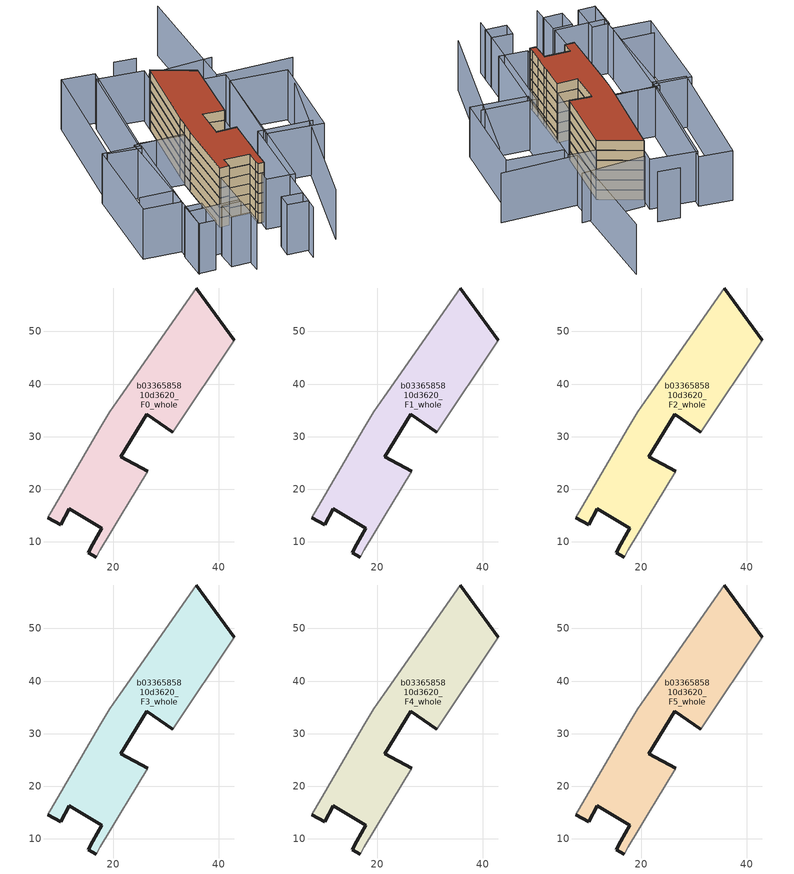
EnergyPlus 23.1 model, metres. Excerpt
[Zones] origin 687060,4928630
b0336585810d3620_F0_whole
 floor ground (EU_floor_Construction): 22.74,17.13 26.51,23.39 21.42,26.16 26.32,34.27 31.29,30.85 42.93,48.26 35.74,58.24 21.28,37.61 19.28,34.75 17.3,31.38 7.54,14.63 9.97,13.3 11.6,16.28 17.75,12.64 16.1,9.53 15.25,8 16.72,7.15 17.52,8.54 19.35,11.69 21.68,15.43 z0
 wall outside (EU_wall_Construction): 31.29,30.85 26.32,34.27 21.42,26.16 26.51,23.39 / 16.72,7.15 15.25,8 16.1,9.53 17.75,12.64 11.6,16.28 9.97,13.3 7.54,14.63 / 35.74,58.24 42.93,48.26 z0:3
 wall adiabatic (EU_wall_Construction): 26.51,23.39 22.74,17.13 21.68,15.43 19.35,11.69 17.52,8.54 16.72,7.15 / 7.54,14.63 17.3,31.38 19.28,34.75 21.28,37.61 35.74,58.24 / 42.93,48.26 31.29,30.85 z0:3
b0336585810d3620_F1_whole
 floor to b0336585810d3620_F0_whole (EU_floor_Construction): 22.74,17.13 26.51,23.39 21.42,26.16 26.32,34.27 31.29,30.85 42.93,48.26 35.74,58.24 21.28,37.61 19.28,34.75 17.3,31.38 7.54,14.63 9.97,13.3 11.6,16.28 17.75,12.64 16.1,9.53 15.25,8 16.72,7.15 17.52,8.54 19.35,11.69 21.68,15.43 z3
 wall outside (EU_wall_Construction): 31.29,30.85 26.32,34.27 21.42,26.16 26.51,23.39 / 16.72,7.15 15.25,8 16.1,9.53 17.75,12.64 11.6,16.28 9.97,13.3 7.54,14.63 / 35.74,58.24 42.93,48.26 z3:6
 wall adiabatic (EU_wall_Construction): 26.51,23.39 22.74,17.13 21.68,15.43 19.35,11.69 17.52,8.54 16.72,7.15 / 7.54,14.63 17.3,31.38 19.28,34.75 21.28,37.61 35.74,58.24 / 42.93,48.26 31.29,30.85 z3:6
b0336585810d3620_F2_whole
 floor to b0336585810d3620_F1_whole (EU_floor_Construction): 22.74,17.13 26.51,23.39 21.42,26.16 26.32,34.27 31.29,30.85 42.93,48.26 35.74,58.24 21.28,37.61 19.28,34.75 17.3,31.38 7.54,14.63 9.97,13.3 11.6,16.28 17.75,12.64 16.1,9.53 15.25,8 16.72,7.15 17.52,8.54 19.35,11.69 21.68,15.43 z6
 wall outside (EU_wall_Construction): 31.29,30.85 26.32,34.27 21.42,26.16 26.51,23.39 / 16.72,7.15 15.25,8 16.1,9.53 17.75,12.64 11.6,16.28 9.97,13.3 7.54,14.63 / 35.74,58.24 42.93,48.26 z6:9
 wall adiabatic (EU_wall_Construction): 26.51,23.39 22.74,17.13 21.68,15.43 19.35,11.69 17.52,8.54 16.72,7.15 / 7.54,14.63 17.3,31.38 19.28,34.75 21.28,37.61 35.74,58.24 / 42.93,48.26 31.29,30.85 z6:9
b0336585810d3620_F3_whole
 floor to b0336585810d3620_F2_whole (EU_floor_Construction): 22.74,17.13 26.51,23.39 21.42,26.16 26.32,34.27 31.29,30.85 42.93,48.26 35.74,58.24 21.28,37.61 19.28,34.75 17.3,31.38 7.54,14.63 9.97,13.3 11.6,16.28 17.75,12.64 16.1,9.53 15.25,8 16.72,7.15 17.52,8.54 19.35,11.69 21.68,15.43 z9
 wall outside (EU_wall_Construction): 31.29,30.85 26.32,34.27 21.42,26.16 26.51,23.39 / 16.72,7.15 15.25,8 16.1,9.53 17.75,12.64 11.6,16.28 9.97,13.3 7.54,14.63 / 35.74,58.24 42.93,48.26 z9:12
 wall adiabatic (EU_wall_Construction): 26.51,23.39 22.74,17.13 21.68,15.43 19.35,11.69 17.52,8.54 16.72,7.15 / 7.54,14.63 17.3,31.38 19.28,34.75 21.28,37.61 35.74,58.24 / 42.93,48.26 31.29,30.85 z9:12
b0336585810d3620_F4_whole
 floor to b0336585810d3620_F3_whole (EU_floor_Construction): 22.74,17.13 26.51,23.39 21.42,26.16 26.32,34.27 31.29,30.85 42.93,48.26 35.74,58.24 21.28,37.61 19.28,34.75 17.3,31.38 7.54,14.63 9.97,13.3 11.6,16.28 17.75,12.64 16.1,9.53 15.25,8 16.72,7.15 17.52,8.54 19.35,11.69 21.68,15.43 z12
 wall outside (EU_wall_Construction): 31.29,30.85 26.32,34.27 21.42,26.16 26.51,23.39 / 16.72,7.15 15.25,8 16.1,9.53 17.75,12.64 11.6,16.28 9.97,13.3 7.54,14.63 / 35.74,58.24 42.93,48.26 z12:15
 wall adiabatic (EU_wall_Construction): 26.51,23.39 22.74,17.13 21.68,15.43 19.35,11.69 17.52,8.54 16.72,7.15 / 7.54,14.63 17.3,31.38 19.28,34.75 21.28,37.61 35.74,58.24 / 42.93,48.26 31.29,30.85 z12:15
b0336585810d3620_F5_whole
 floor to b0336585810d3620_F4_whole (EU_floor_Construction): 22.74,17.13 26.51,23.39 21.42,26.16 26.32,34.27 31.29,30.85 42.93,48.26 35.74,58.24 21.28,37.61 19.28,34.75 17.3,31.38 7.54,14.63 9.97,13.3 11.6,16.28 17.75,12.64 16.1,9.53 15.25,8 16.72,7.15 17.52,8.54 19.35,11.69 21.68,15.43 z15
 wall outside (EU_wall_Construction): 31.29,30.85 26.32,34.27 21.42,26.16 26.51,23.39 / 16.72,7.15 15.25,8 16.1,9.53 17.75,12.64 11.6,16.28 9.97,13.3 7.54,14.63 / 35.74,58.24 42.93,48.26 z15:18
 wall adiabatic (EU_wall_Construction): 26.51,23.39 22.74,17.13 21.68,15.43 19.35,11.69 17.52,8.54 16.72,7.15 / 7.54,14.63 17.3,31.38 19.28,34.75 21.28,37.61 35.74,58.24 / 42.93,48.26 31.29,30.85 z15:18
 roof outside (EU_roof_Construction): 35.74,58.24 42.93,48.26 31.29,30.85 26.32,34.27 21.42,26.16 26.51,23.39 22.74,17.13 21.68,15.43 19.35,11.69 17.52,8.54 16.72,7.15 15.25,8 16.1,9.53 17.75,12.64 11.6,16.28 9.97,13.3 7.54,14.63 17.3,31.38 19.28,34.75 21.28,37.61 z18
shading: 10.46,-13.44 32.08,20.73 / 32.08,20.73 44.9,12.63 / -1.08,-1.78 -3.13,-5.42 / 21,-12.78 56.79,27.41 / -12.51,25.32 -4.56,20.5 / -4.56,20.5 -13.9,5.09 / 66.72,35.46 47.97,45.92 / 47.97,45.92 66.16,78.54 / 42.06,67.34 37.02,70.8 / 54.28,52.21 37.92,60.15 / 9.67,-3.63 14.69,-6.81 / 14.69,-6.81 12.39,-10.44 / 12.39,-10.44 7.37,-7.25 / 7.37,-7.25 9.67,-3.63 / -5.94,0.65 -3.07,5.91 / -3.07,5.91 1.64,3.34 / 1.64,3.34 -1.24,-1.92 / -1.24,-1.92 -5.94,0.65 / -9.66,2.92 -13.81,5.3 / -13.81,5.3 -9.26,13.23 / -9.26,13.23 -5.11,10.85 / -5.11,10.85 -9.66,2.92 / 19.43,35.14 1.92,4.13 / 1.92,4.13 -10.13,10.94 / -10.13,10.94 7.38,41.95 / 7.38,41.95 19.43,35.14 / 49.36,44.09 20.9,0.3 / 20.9,0.3 14.25,4.62 / 14.25,4.62 42.71,48.41 / 42.71,48.41 49.36,44.09 / 32.21,18.25 47.7,41.53 / 47.7,41.53 60.99,32.69 / 60.99,32.69 45.5,9.41 / 45.5,9.41 32.21,18.25 / 8.15,40.41 -7.68,15.36 / -7.68,15.36 -16.68,21.04 / -16.68,21.04 -0.85,46.09 / -0.85,46.09 8.15,40.41 / 8.52,41.85 27.64,69.46 / 27.64,69.46 38.37,62.02 / 38.37,62.02 19.24,34.42 / 19.24,34.42 8.52,41.85 / -0.2,44.87 22.07,76.63 / 22.07,76.63 29.67,71.31 / 29.67,71.31 7.41,39.54 / 7.41,39.54 -0.2,44.87 z0:15
[Building]
EU S2 Campaign: North Axis=0; Terrain=City; Solar Distribution=FullExterior
[Site:Location]
Bologna: Latitude=44.5; Longitude=11.25; Time Zone=1; Elevation=37
[SizingPeriod:WeatherFileDays]
AnnualSizingPeriod: Begin Month=1; Begin Day of Month=1; End Month=12; End Day of Month=31; Day of Week for Start Day=Monday; Use Weather File Daylight Saving Period=No; Use Weather File Rain and Snow Indicators=No
[MATERIAL]
EU_InternalMass_Material: Roughness=MediumRough; Thickness=0.1; Conductivity=1; Density=1800; Specific Heat=900; Thermal Absorptance=0.9; Solar Absorptance=0.7; Visible Absorptance=0.7
[MATERIAL:NOMASS] Roughness=MediumRough; Thermal Absorptance=0.9; Solar Absorptance=0.7; Visible Absorptance=0.7
Name | Thermal Resistance
EU_wall_NoMass | 0.905828
EU_roof_NoMass | 0.37593
EU_floor_NoMass | 0.67114
[CONSTRUCTION]
EU_wall_Construction: EU_wall_NoMass
EU_roof_Construction: EU_roof_NoMass
EU_floor_Construction: EU_floor_NoMass
EU_InternalMass_Construction: EU_InternalMass_Material
[ZONE] Type=1; Multiplier=1; Ceiling Height=autocalculate; Volume=1534.84; Floor Area=autocalculate; Part of Total Floor Area=Yes
b0336585810d3620_F0_whole; b0336585810d3620_F1_whole; b0336585810d3620_F2_whole; b0336585810d3620_F3_whole; b0336585810d3620_F4_whole; b0336585810d3620_F5_whole
[INTERNALMASS] Construction=EU_InternalMass_Construction; Surface Area=511.613
Name | Zone or ZoneList
b0336585810d3620_F0_whole_EU_InternalMass | b0336585810d3620_F0_whole
b0336585810d3620_F1_whole_EU_InternalMass | b0336585810d3620_F1_whole
b0336585810d3620_F2_whole_EU_InternalMass | b0336585810d3620_F2_whole
b0336585810d3620_F3_whole_EU_InternalMass | b0336585810d3620_F3_whole
b0336585810d3620_F4_whole_EU_InternalMass | b0336585810d3620_F4_whole
b0336585810d3620_F5_whole_EU_InternalMass | b0336585810d3620_F5_whole
[OTHEREQUIPMENT] Fuel Type=Electricity; Design Level Calculation Method=Watts/Area; Power per Zone Floor Area=1; Fraction Latent=0; Fraction Radiant=0; Fraction Lost=0; Carbon Dioxide Generation Rate=0; EndUse Subcategory=EU_Step8_InternalGains
Name | Zone or ZoneList or Space or SpaceList | Schedule
EU_Step8_InternalGain_b0336585810d3620_F0_whole_f000 | b0336585810d3620_F0_whole | EU_Step8_GainSchedule_b0336585810d3620_F0_whole_f000
EU_Step8_InternalGain_b0336585810d3620_F1_whole_f000 | b0336585810d3620_F1_whole | EU_Step8_GainSchedule_b0336585810d3620_F1_whole_f000
EU_Step8_InternalGain_b0336585810d3620_F2_whole_f000 | b0336585810d3620_F2_whole | EU_Step8_GainSchedule_b0336585810d3620_F2_whole_f000
EU_Step8_InternalGain_b0336585810d3620_F3_whole_f000 | b0336585810d3620_F3_whole | EU_Step8_GainSchedule_b0336585810d3620_F3_whole_f000
EU_Step8_InternalGain_b0336585810d3620_F4_whole_f000 | b0336585810d3620_F4_whole | EU_Step8_GainSchedule_b0336585810d3620_F4_whole_f000
EU_Step8_InternalGain_b0336585810d3620_F5_whole_f000 | b0336585810d3620_F5_whole | EU_Step8_GainSchedule_b0336585810d3620_F5_whole_f000
[ZONEVENTILATION:DESIGNFLOWRATE] Schedule=EU_AlwaysOn; Design Flow Rate Calculation Method=AirChanges/Hour; Air Changes per Hour=0.73129; Ventilation Type=Natural; Fan Pressure Rise=0; Fan Total Efficiency=1; Constant Term Coefficient=1; Temperature Term Coefficient=0; Velocity Term Coefficient=0; Velocity Squared Term Coefficient=0; Minimum Indoor Temperature=-100; Maximum Indoor Temperature=100; Delta Temperature=-100; Minimum Outdoor Temperature=-100; Maximum Outdoor Temperature=100; Maximum Wind Speed=40
Name | Zone or ZoneList or Space or SpaceList
EU_ConstantAir_b0336585810d3620_F0_whole | b0336585810d3620_F0_whole
EU_ConstantAir_b0336585810d3620_F1_whole | b0336585810d3620_F1_whole
EU_ConstantAir_b0336585810d3620_F2_whole | b0336585810d3620_F2_whole
EU_ConstantAir_b0336585810d3620_F3_whole | b0336585810d3620_F3_whole
EU_ConstantAir_b0336585810d3620_F4_whole | b0336585810d3620_F4_whole
EU_ConstantAir_b0336585810d3620_F5_whole | b0336585810d3620_F5_whole
[HVACTEMPLATE:THERMOSTAT] Constant Heating Setpoint=20; Constant Cooling Setpoint=50
EU_HeatOnly_b0336585810d3620_F0_whole; EU_HeatOnly_b0336585810d3620_F1_whole; EU_HeatOnly_b0336585810d3620_F2_whole; EU_HeatOnly_b0336585810d3620_F3_whole; EU_HeatOnly_b0336585810d3620_F4_whole; EU_HeatOnly_b0336585810d3620_F5_whole
[HVACTEMPLATE:ZONE:IDEALLOADSAIRSYSTEM] System Availability Schedule=EU_AlwaysOn; Maximum Heating Supply Air Temperature=50; Minimum Cooling Supply Air Temperature=13; Maximum Heating Supply Air Humidity Ratio=0.0156; Minimum Cooling Supply Air Humidity Ratio=0.0077; Heating Limit=NoLimit; Cooling Limit=NoLimit; Heating Availability Schedule=EU_AlwaysOn; Cooling Availability Schedule=EU_CoolingOff; Dehumidification Control Type=ConstantSensibleHeatRatio; Cooling Sensible Heat Ratio=0.7; Dehumidification Setpoint=60; Humidification Control Type=None; Humidification Setpoint=30; Outdoor Air Method=None; Outdoor Air Flow Rate per Person=0.00944; Outdoor Air Flow Rate per Zone Floor Area=0; Outdoor Air Flow Rate per Zone=0; Demand Controlled Ventilation Type=None; Outdoor Air Economizer Type=NoEconomizer; Heat Recovery Type=None; Sensible Heat Recovery Effectiveness=0.7; Latent Heat Recovery Effectiveness=0.65
Name | Template Thermostat
b0336585810d3620_F0_whole | EU_HeatOnly_b0336585810d3620_F0_whole
b0336585810d3620_F1_whole | EU_HeatOnly_b0336585810d3620_F1_whole
b0336585810d3620_F2_whole | EU_HeatOnly_b0336585810d3620_F2_whole
b0336585810d3620_F3_whole | EU_HeatOnly_b0336585810d3620_F3_whole
b0336585810d3620_F4_whole | EU_HeatOnly_b0336585810d3620_F4_whole
b0336585810d3620_F5_whole | EU_HeatOnly_b0336585810d3620_F5_whole
[SIZING:ZONE] Zone Cooling Design Supply Air Temperature Input Method=SupplyAirTemperature; Zone Cooling Design Supply Air Temperature=13; Zone Heating Design Supply Air Temperature Input Method=SupplyAirTemperature; Zone Heating Design Supply Air Temperature=50; Zone Cooling Design Supply Air Humidity Ratio=0.008; Zone Heating Design Supply Air Humidity Ratio=0.008; Cooling Design Air Flow Method=DesignDay; Cooling Design Air Flow Rate=0; Cooling Minimum Air Flow per Zone Floor Area=0.000762; Cooling Minimum Air Flow=0; Cooling Minimum Air Flow Fraction=0.2; Heating Design Air Flow Method=DesignDay; Heating Design Air Flow Rate=0; Heating Maximum Air Flow per Zone Floor Area=0.002032; Heating Maximum Air Flow=0.141576; Heating Maximum Air Flow Fraction=0.3; Account for Dedicated Outdoor Air System=No; Dedicated Outdoor Air System Control Strategy=NeutralSupplyAir; Dedicated Outdoor Air Low Setpoint Temperature for Design=autosize; Dedicated Outdoor Air High Setpoint Temperature for Design=autosize; Zone Load Sizing Method=Sensible Load Only No Latent Load; Zone Latent Cooling Design Supply Air Humidity Ratio Input Method=HumidityRatioDifference; Zone Cooling Design Supply Air Humidity Ratio Difference=0.005; Zone Latent Heating Design Supply Air Humidity Ratio Input Method=HumidityRatioDifference; Zone Humidification Design Supply Air Humidity Ratio Difference=0.005
b0336585810d3620_F0_whole; b0336585810d3620_F1_whole; b0336585810d3620_F2_whole; b0336585810d3620_F3_whole; b0336585810d3620_F4_whole; b0336585810d3620_F5_whole
[SCHEDULE:CONSTANT]
Name | Hourly Value
EU_AlwaysOn | 1
EU_CoolingOff | 0
[SCHEDULE:FILE] Column Number=1; Rows to Skip at Top=0; Number of Hours of Data=8760; Column Separator=Comma; Interpolate to Timestep=No; Minutes per Item=60; Adjust Schedule for Daylight Savings=Yes
Name | File
EU_Step8_GainSchedule_b0336585810d3620_F0_whole_f000 | ../../schedules/b0336585810d3620/b0336585810d3620_F0_whole_f000_gain.csv
EU_Step8_GainSchedule_b0336585810d3620_F1_whole_f000 | ../../schedules/b0336585810d3620/b0336585810d3620_F1_whole_f000_gain.csv
EU_Step8_GainSchedule_b0336585810d3620_F2_whole_f000 | ../../schedules/b0336585810d3620/b0336585810d3620_F2_whole_f000_gain.csv
EU_Step8_GainSchedule_b0336585810d3620_F3_whole_f000 | ../../schedules/b0336585810d3620/b0336585810d3620_F3_whole_f000_gain.csv
EU_Step8_GainSchedule_b0336585810d3620_F4_whole_f000 | ../../schedules/b0336585810d3620/b0336585810d3620_F4_whole_f000_gain.csv
EU_Step8_GainSchedule_b0336585810d3620_F5_whole_f000 | ../../schedules/b0336585810d3620/b0336585810d3620_F5_whole_f000_gain.csv
